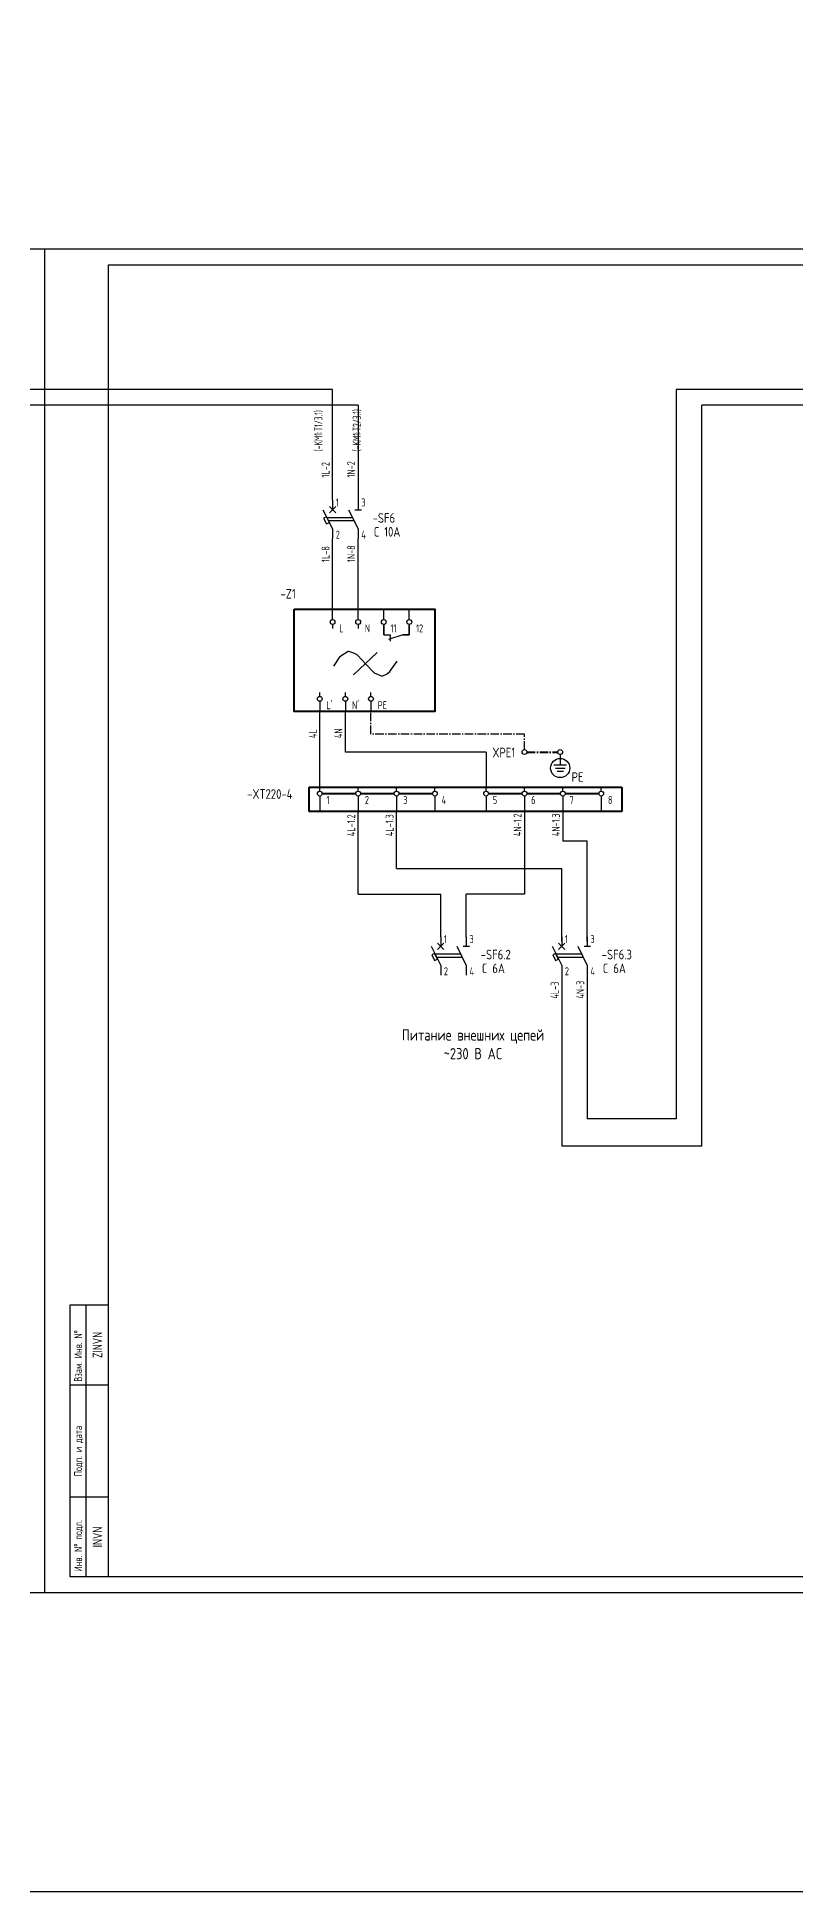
# Model space of a CAD drawing. Header units: millimetres. Extents: x 1235 to 19908, y 833 to 4314.
# Drawn here: x 3660 to 3897, y 1373 to 1953 of the extents above; entities that cross this region are included whole.
import ezdxf
from ezdxf.enums import TextEntityAlignment as Align

# ---------------------------------------------------------------- set-up
doc = ezdxf.new("R2010")
doc.units = ezdxf.units.MM
doc.set_wipeout_variables(frame=1)
doc.linetypes.add('EPL_DASHLONGDOT', pattern=[1, 0.66, -0.12, 0.1, -0.12])
doc.layers.add('EPLAN108', color=5, linetype='Continuous', lineweight=30)
doc.layers.add('КИА_МАРКИРОВКА', color=2, linetype='Continuous')
doc.layers.add('КИА_НАКЛЕЙКИ', color=1, linetype='Continuous')
doc.styles.add('GOST 2.304 type A', font='')
doc.styles.add('GOST-A 3-1', font='', dxfattribs={"height": 3})
doc.styles.add('GOSTA-2.5-1', font='', dxfattribs={"width": 0.9, "height": 2.5})
doc.styles.add('ROMANS0-70', font='romans.shx', dxfattribs={"width": 0.7})
doc.styles.get('GOST 2.304 type A').set_extended_font_data('GOST 2.304 type A')
doc.styles.get('GOST-A 3-1').set_extended_font_data('GOST type A')
doc.styles.get('GOSTA-2.5-1').set_extended_font_data('GOST Type AU')

# ---------------------------------------------------------------- blocks, each defined once
blk = doc.blocks.new('A$C5C167954')
at = {"color": 0}
for p, q in [((0.75, 2.75), (0.75, 4)), ((0.75, 1.25), (0.75, 0))]:
    blk.add_line(p, q, dxfattribs=at)
blk.add_wipeout([(0.75, 2.75), (0.81, 2.75), (0.86, 2.74), (0.92, 2.73), (0.97, 2.72), (1.01, 2.7), (1.04, 2.69), (1.09, 2.67), (1.13, 2.65), (1.21, 2.6), (1.26, 2.55), (1.31, 2.5), (1.38, 2.41), (1.41, 2.35), (1.43, 2.31), (1.46, 2.23), (1.48, 2.18), (1.5, 2.08), (1.5, 2), (1.5, 1.94), (1.49, 1.87), (1.47, 1.8), (1.45, 1.73), (1.43, 1.69), (1.41, 1.64), (1.38, 1.59), (1.34, 1.54), (1.32, 1.51), (1.29, 1.48), (1.25, 1.44), (1.2, 1.4), (1.16, 1.37), (1.11, 1.34), (1.05, 1.31), (0.98, 1.28), (0.91, 1.27), (0.83, 1.25), (0.8, 1.25), (0.75, 1.25), (0.69, 1.25), (0.57, 1.27), (0.5, 1.29), (0.43, 1.32), (0.36, 1.36), (0.28, 1.42), (0.24, 1.45), (0.18, 1.51), (0.13, 1.57), (0.09, 1.64), (0.07, 1.69), (0.04, 1.75), (0.03, 1.79), (0.02, 1.84), (0.01, 1.9), (0, 1.96), (0, 2.02), (0, 2.08), (0.01, 2.13), (0.03, 2.2), (0.04, 2.25), (0.06, 2.3), (0.1, 2.37), (0.13, 2.42), (0.18, 2.49), (0.23, 2.55), (0.29, 2.6), (0.34, 2.63), (0.39, 2.66), (0.44, 2.68), (0.49, 2.7), (0.54, 2.72), (0.62, 2.74), (0.71, 2.75)], dxfattribs=at)
blk.add_circle((0.75, 2), 0.75, dxfattribs=at)
blk = doc.blocks.new('A$C11D95457')
at = {"lineweight": 25, "ltscale": 4}
for p, q in [((3, 12), (3, 9)), ((11, 12), (11, 9)), ((0, 9), (3, 3)), ((9.25, 6.5), (1.25, 6.5)), ((2, 10), (4, 8)), ((4, 10), (2, 8)), ((8, 9), (11, 3)), ((9.75, 5.5), (1.75, 5.5)), ((3, 3), (3, 0)), ((11, 3), (11, 0))]:
    blk.add_line(p, q, dxfattribs=at)
at = {"lineweight": 25}
blk.add_line((10, 9), (12, 9), dxfattribs=at)
at = {"lineweight": 25, "ltscale": 4}
blk.add_lwpolyline([(1.11, 4.55), (2, 5), (1.11, 6.79), (0.21, 6.34)], close=True, dxfattribs=at)
blk = doc.blocks.new('A$C2D160E4F')
at = {"color": 0}
for p, q in [((1, 6.31), (5, 6.31)), ((3, 9.56), (3, 8.31)), ((3, 8.31), (3, 6.31)), ((1.5, 5.31), (4.5, 5.31)), ((2, 4.31), (4, 4.31))]:
    blk.add_line(p, q, dxfattribs=at)
blk.add_circle((3, 5.31), 3, dxfattribs=at)
at = {"style": 'GOST-A 3-1'}
blk.add_text('PE', height=3, dxfattribs=at).set_placement((6.57, 1))

msp = doc.modelspace()

# ---------------------------------------------------------------- linework, layer by layer
for p, q in [((3068, 1886.39), (3662, 1886.39)), ((3662, 1886.39), (4256, 1886.39)), ((3662, 1466.39), (3662, 1886.39)), ((3682, 1881.39), (4251, 1881.39)), ((3682, 1471.39), (3682, 1881.39)), ((3765.96, 1760.27), (3758.58, 1753.26)), ((3670, 1471.39), (3670, 1556.39)), ((3670, 1556.39), (3682, 1556.39)), ((3675, 1471.39), (3675, 1556.39)), ((3670, 1531.39), (3682, 1531.39)), ((3670, 1496.39), (3682, 1496.39)), ((3675, 1496.39), (3682, 1496.39)), ((3682, 1471.39), (3670, 1471.39)), ((4251, 1471.39), (3682, 1471.39)), ((3662, 1466.39), (3068, 1466.39)), ((4256, 1466.39), (3662, 1466.39))]:
    msp.add_line(p, q)
at = {"color": 5, "lineweight": 25, "ltscale": 8}
for p, q in [((3760, 1837.57), (3406.4, 1837.57)), ((3760, 1837.57), (3760, 1807.89)), ((4222.3, 1842.46), (3859.45, 1842.46)), ((3859.45, 1842.46), (3859.45, 1614.52)), ((3756, 1729.16), (3756, 1741.8)), ((3800, 1729.16), (3756, 1729.16)), ((3812, 1710.55), (3812, 1684.77)), ((3824, 1710.55), (3824, 1701.33)), ((3831.63, 1701.33), (3824, 1701.33)), ((3831.63, 1669.97), (3831.63, 1701.33)), ((3812, 1684.77), (3793.81, 1684.77)), ((3793.81, 1671.47), (3793.81, 1684.77)), ((3831.63, 1659.47), (3831.63, 1614.52)), ((3859.45, 1614.52), (3831.63, 1614.52))]:
    msp.add_line(p, q, dxfattribs=at)
at = {"color": 30, "lineweight": 25, "ltscale": 4}
for p, q in [((3752, 1842.46), (3414.4, 1842.46)), ((3752, 1807.89), (3752, 1842.46)), ((4214.3, 1837.57), (3867.45, 1837.57)), ((3867.45, 1605.96), (3867.45, 1837.57)), ((3760, 1684.77), (3760, 1710.55)), ((3772, 1692.77), (3772, 1710.55)), ((3772, 1692.77), (3823.63, 1692.77)), ((3823.63, 1669.97), (3823.63, 1692.77)), ((3760, 1684.77), (3785.81, 1684.77)), ((3785.81, 1671.47), (3785.81, 1684.77)), ((3823.63, 1659.47), (3823.63, 1605.96)), ((3867.45, 1605.96), (3823.63, 1605.96))]:
    msp.add_line(p, q, dxfattribs=at)
at = {"color": 1, "linetype": 'Continuous', "lineweight": 25, "ltscale": 4}
for p, q in [((3768, 1765.8), (3768, 1768.8)), ((3768, 1767.8), (3768, 1765.8)), ((3776, 1765.8), (3776, 1768.8)), ((3776, 1767.8), (3776, 1765.8)), ((3768, 1765.8), (3770, 1765.8)), ((3774, 1765.8), (3776, 1765.8))]:
    msp.add_line(p, q, dxfattribs=at)
at = {"color": 3, "linetype": 'EPL_DASHLONGDOT', "lineweight": 40, "ltscale": 4}
msp.add_line((3812.75, 1729.16), (3822.42, 1729.16), dxfattribs=at)
at = {"color": 30, "lineweight": 40, "ltscale": 4}
for p, q in [((3748.75, 1716.18), (3759.25, 1716.18)), ((3760.75, 1716.18), (3771.25, 1716.18)), ((3772.75, 1716.18), (3783.25, 1716.18))]:
    msp.add_line(p, q, dxfattribs=at)
at = {"color": 5, "lineweight": 40, "ltscale": 8}
for p, q in [((3800.75, 1716.18), (3811.25, 1716.18)), ((3812.75, 1716.18), (3823.25, 1716.18)), ((3824.75, 1716.18), (3835.25, 1716.18))]:
    msp.add_line(p, q, dxfattribs=at)
at = {"color": 0, "lineweight": 40}
for p, q in [((3842.47, 1718.18), (3842.47, 1710.55)), ((3842.47, 1710.55), (3744.72, 1710.55))]:
    msp.add_line(p, q, dxfattribs=at)
msp.add_lwpolyline([(3740, 1773.8), (3784, 1773.8), (3784, 1741.8), (3740, 1741.8)], close=True, dxfattribs=at)
msp.add_lwpolyline([(3752.36, 1755.99), (3754.36, 1759), (3754.6, 1759.22), (3756.92, 1760.66), (3756.98, 1760.67), (3758.57, 1760.19), (3759.55, 1759.6), (3761.36, 1757.82), (3762.27, 1756.76), (3764.98, 1753.93), (3767.49, 1752.86), (3767.56, 1752.86), (3769.06, 1753.58), (3769.94, 1754.32), (3772.04, 1757.23), (3772.17, 1757.54)])
at = {"color": 0}
for centre in [(3812, 1729.16), (3823.17, 1729.16)]:
    msp.add_circle(centre, 0.75, dxfattribs=at)
at = {"layer": 'EPLAN108', "color": 2}
msp.add_lwpolyline([(1235.43, 2532.19), (19799.49, 2532.19), (19799.49, 1372.97), (1235.43, 1372.97)], close=True, dxfattribs=at)

# ---------------------------------------------------------------- block references
at = {"color": 0}
for p in [(3749, 1795.89), (3782.81, 1659.47), (3820.63, 1659.47)]:
    msp.add_blockref('A$C11D95457', p, dxfattribs=at)

# ---------------------------------------------------------------- texts
at = {"style": 'GOSTA-2.5-1', "width": 0.7}
for s, p in [('(-KM1:T1/3.1)', (3748.81, 1823.15)), ('(-KM1:T2/3.1)', (3760.81, 1823.15))]:
    msp.add_text(s, height=2.5, rotation=90, dxfattribs=at).set_placement(p)
at = {"style": 'GOSTA-2.5-1', "width": 0.9}
for s, p in [('1', (3753, 1805.89)), ('3', (3761, 1805.89)), ('2', (3753, 1795.84)), ('4', (3761, 1795.84)), ('1', (3786.81, 1669.47)), ('3', (3794.81, 1669.47)), ('1', (3824.63, 1669.47)), ('3', (3832.63, 1669.47)), ('2', (3786.81, 1659.42)), ('4', (3794.81, 1659.42)), ('2', (3824.63, 1659.42)), ('4', (3832.63, 1659.42))]:
    msp.add_text(s, height=2.5, dxfattribs=at).set_placement(p)
at = {"color": 7, "style": 'GOST-A 3-1'}
for s, p in [('C 10A', (3764.87, 1796.49)), ('C 6A', (3798.68, 1660.07)), ('C 6A', (3836.5, 1660.07))]:
    msp.add_text(s, height=3, dxfattribs=at).set_placement(p)
at = {"style": 'GOST-A 3-1'}
msp.add_text('XPE1', height=3, dxfattribs=at).set_placement((3801.99, 1727.53))
at = {"style": 'ROMANS0-70', "width": 0.7}
for s, p in [('Взам. Инв. N%%d', (3674.46, 1532.39)), ('Подп. и дата', (3674.46, 1502.86)), ('Инв. N%%d подл.', (3674.46, 1473.09))]:
    msp.add_text(s, height=2.5, rotation=90, dxfattribs=at).set_placement(p, align=Align.BOTTOM_LEFT)
at = {"style": 'ROMANS0-70', "width": 0.7, "flags": 12}
for tag, p in [('ZINVN', (3678.5, 1543.89)), ('INVN', (3678.5, 1483.89))]:
    msp.add_attdef(tag, text='', height=3, rotation=90, dxfattribs=at).set_placement(p, align=Align.MIDDLE_CENTER)
at = {"layer": 'EPLAN108', "color": 7, "insert": (3795.91, 1637.83), "char_height": 3.5, "width": 44.5467, "attachment_point": 5, "style": 'GOST 2.304 type A'}
msp.add_mtext('Питание внешних цепей ~230 В AC', dxfattribs=at)
at = {"layer": 'КИА_МАРКИРОВКА', "style": 'GOSTA-2.5-1', "width": 0.9}
for s, p in [('1L-2', (3751.06, 1814.93)), ('1N-2', (3759.06, 1814.93)), ('1L-8', (3751.06, 1788.53)), ('1N-8', (3759.06, 1788.53)), ('4L', (3747.06, 1733.52)), ('4N', (3755.06, 1733.52)), ('4L-1.2', (3759.07, 1702.88)), ('4L-1.3', (3771.07, 1702.88)), ('4N-1.2', (3811.07, 1702.88)), ('4N-1.3', (3823.07, 1702.88)), ('4L-3', (3822.69, 1652.11)), ('4N-3', (3830.69, 1652.11))]:
    msp.add_text(s, height=2.5, rotation=90, dxfattribs=at).set_placement(p)
at = {"layer": 'КИА_НАКЛЕЙКИ', "style": 'GOST-A 3-1'}
for s, p in [('-SF6', (3764.52, 1800.81)), ('-Z1', (3735.74, 1777.14)), ('-XT220-4', (3725.32, 1714.56)), ('-SF6.2', (3798.33, 1664.39)), ('-SF6.3', (3836.15, 1664.39))]:
    msp.add_text(s, height=3, dxfattribs=at).set_placement(p)

# ---------------------------------------------------------------- next in the draw order: block references
at = {"color": 0}
for p in [(3751.25, 1767.8), (3759.25, 1767.8), (3767.25, 1767.8), (3775.25, 1767.8), (3747.25, 1743.8), (3755.25, 1743.8), (3763.25, 1743.8), (3747.25, 1714.18), (3759.25, 1714.18), (3771.25, 1714.18), (3783.25, 1714.18), (3799.25, 1714.18), (3811.25, 1714.18), (3823.25, 1714.18), (3835.25, 1714.18)]:
    msp.add_blockref('A$C5C167954', p, dxfattribs=at)

# ---------------------------------------------------------------- next in the draw order: linework, layer by layer
at = {"color": 30, "lineweight": 25, "ltscale": 4}
for p, q in [((3752, 1773.8), (3752, 1795.89)), ((3748, 1718.18), (3748, 1741.8))]:
    msp.add_line(p, q, dxfattribs=at)
at = {"color": 5, "lineweight": 25, "ltscale": 8}
for p, q in [((3760, 1773.8), (3760, 1795.89)), ((3800, 1729.16), (3800, 1718.18))]:
    msp.add_line(p, q, dxfattribs=at)
at = {"color": 0}
for p, q in [((3752, 1771.8), (3752, 1773.8)), ((3760, 1771.8), (3760, 1773.8)), ((3768, 1771.8), (3768, 1773.8)), ((3776, 1771.8), (3776, 1773.8)), ((3768, 1767.8), (3768, 1765.8)), ((3776, 1767.8), (3776, 1765.8)), ((3768, 1765.8), (3770, 1765.8)), ((3774, 1765.8), (3769.5, 1764.3)), ((3770, 1765.8), (3770, 1763.8)), ((3776, 1765.8), (3774, 1765.8)), ((3748, 1743.8), (3748, 1741.8)), ((3756, 1743.8), (3756, 1741.8)), ((3764, 1743.8), (3764, 1741.8)), ((3748, 1714.18), (3748, 1710.55)), ((3760, 1714.18), (3760, 1710.55)), ((3772, 1714.18), (3772, 1710.55)), ((3784, 1714.18), (3784, 1710.55)), ((3800, 1714.18), (3800, 1710.55)), ((3812, 1714.18), (3812, 1710.55)), ((3824, 1714.18), (3824, 1710.55)), ((3836, 1714.18), (3836, 1710.55))]:
    msp.add_line(p, q, dxfattribs=at)
at = {"color": 0, "lineweight": 40}
for p, q in [((3744.72, 1718.18), (3842.47, 1718.18)), ((3744.72, 1710.55), (3744.72, 1718.18))]:
    msp.add_line(p, q, dxfattribs=at)
at = {"color": 3, "linetype": 'EPL_DASHLONGDOT', "lineweight": 25, "ltscale": 4}
msp.add_lwpolyline([(3812, 1729.91), (3812, 1734.8), (3764, 1734.8), (3764, 1741.8)], dxfattribs=at)

# ---------------------------------------------------------------- next in the draw order: block references
at = {"color": 0}
msp.add_blockref('A$C2D160E4F', (3820.17, 1718.85), dxfattribs=at)

# ---------------------------------------------------------------- next in the draw order: texts
at = {"style": 'GOSTA-2.5-1', "width": 0.9}
for s, p in [('L', (3754.1, 1766.56)), ('N', (3762.1, 1766.56)), ('11', (3770.1, 1766.56)), ('12', (3778.1, 1766.56)), ("L'", (3750.1, 1742.56)), ("N'", (3758.1, 1742.56)), ('PE', (3766.1, 1742.56)), ('1', (3750.1, 1712.94)), ('2', (3762.1, 1712.94)), ('3', (3774.1, 1712.94)), ('4', (3786.1, 1712.94)), ('5', (3802.1, 1712.94)), ('6', (3814.1, 1712.94)), ('7', (3826.1, 1712.94)), ('8', (3838.1, 1712.94))]:
    msp.add_text(s, height=2.5, dxfattribs=at).set_placement(p)

doc.saveas('drawing.dxf')
